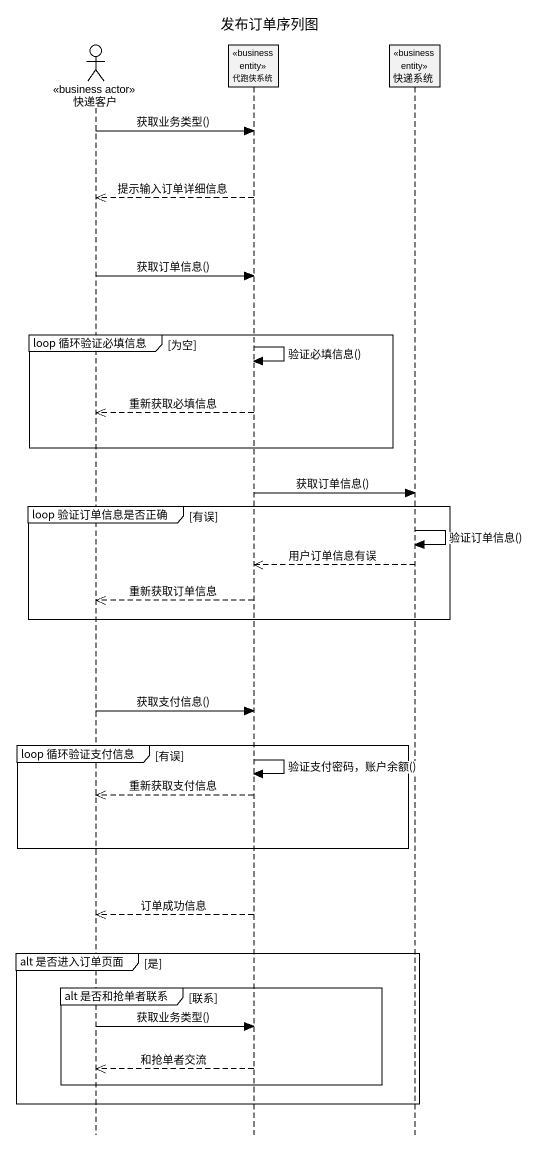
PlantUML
@startuml
title 发布订单序列图
hide footbox
actor 快递客户 <<business actor>>
participant 代跑侠系统 <<business entity>>
participant 快递系统 <<business entity>>

快递客户 -> 代跑侠系统 : 获取业务类型()
代跑侠系统 -->> 快递客户 : 提示输入订单详细信息
快递客户 -> 代跑侠系统 : 获取订单信息()
group loop 循环验证必填信息 [为空]
  代跑侠系统 -> 代跑侠系统 : 验证必填信息()
  代跑侠系统 -->> 快递客户 : 重新获取必填信息
end
代跑侠系统 -> 快递系统 : 获取订单信息()
group loop 验证订单信息是否正确 [有误]
  快递系统 -> 快递系统 : 验证订单信息()
  快递系统 -->> 代跑侠系统 : 用户订单信息有误
  代跑侠系统 -->> 快递客户 : 重新获取订单信息
end
快递客户 -> 代跑侠系统 : 获取支付信息()
group loop 循环验证支付信息 [有误]
  代跑侠系统 -> 代跑侠系统 : 验证支付密码，账户余额()
  代跑侠系统 -->> 快递客户 : 重新获取支付信息
end
代跑侠系统 -->> 快递客户 : 订单成功信息
group alt 是否进入订单页面 [是]
  group alt 是否和抢单者联系 [联系]
    快递客户 -> 代跑侠系统 : 获取业务类型()
    代跑侠系统 -->> 快递客户 : 和抢单者交流
  end
end
@enduml
